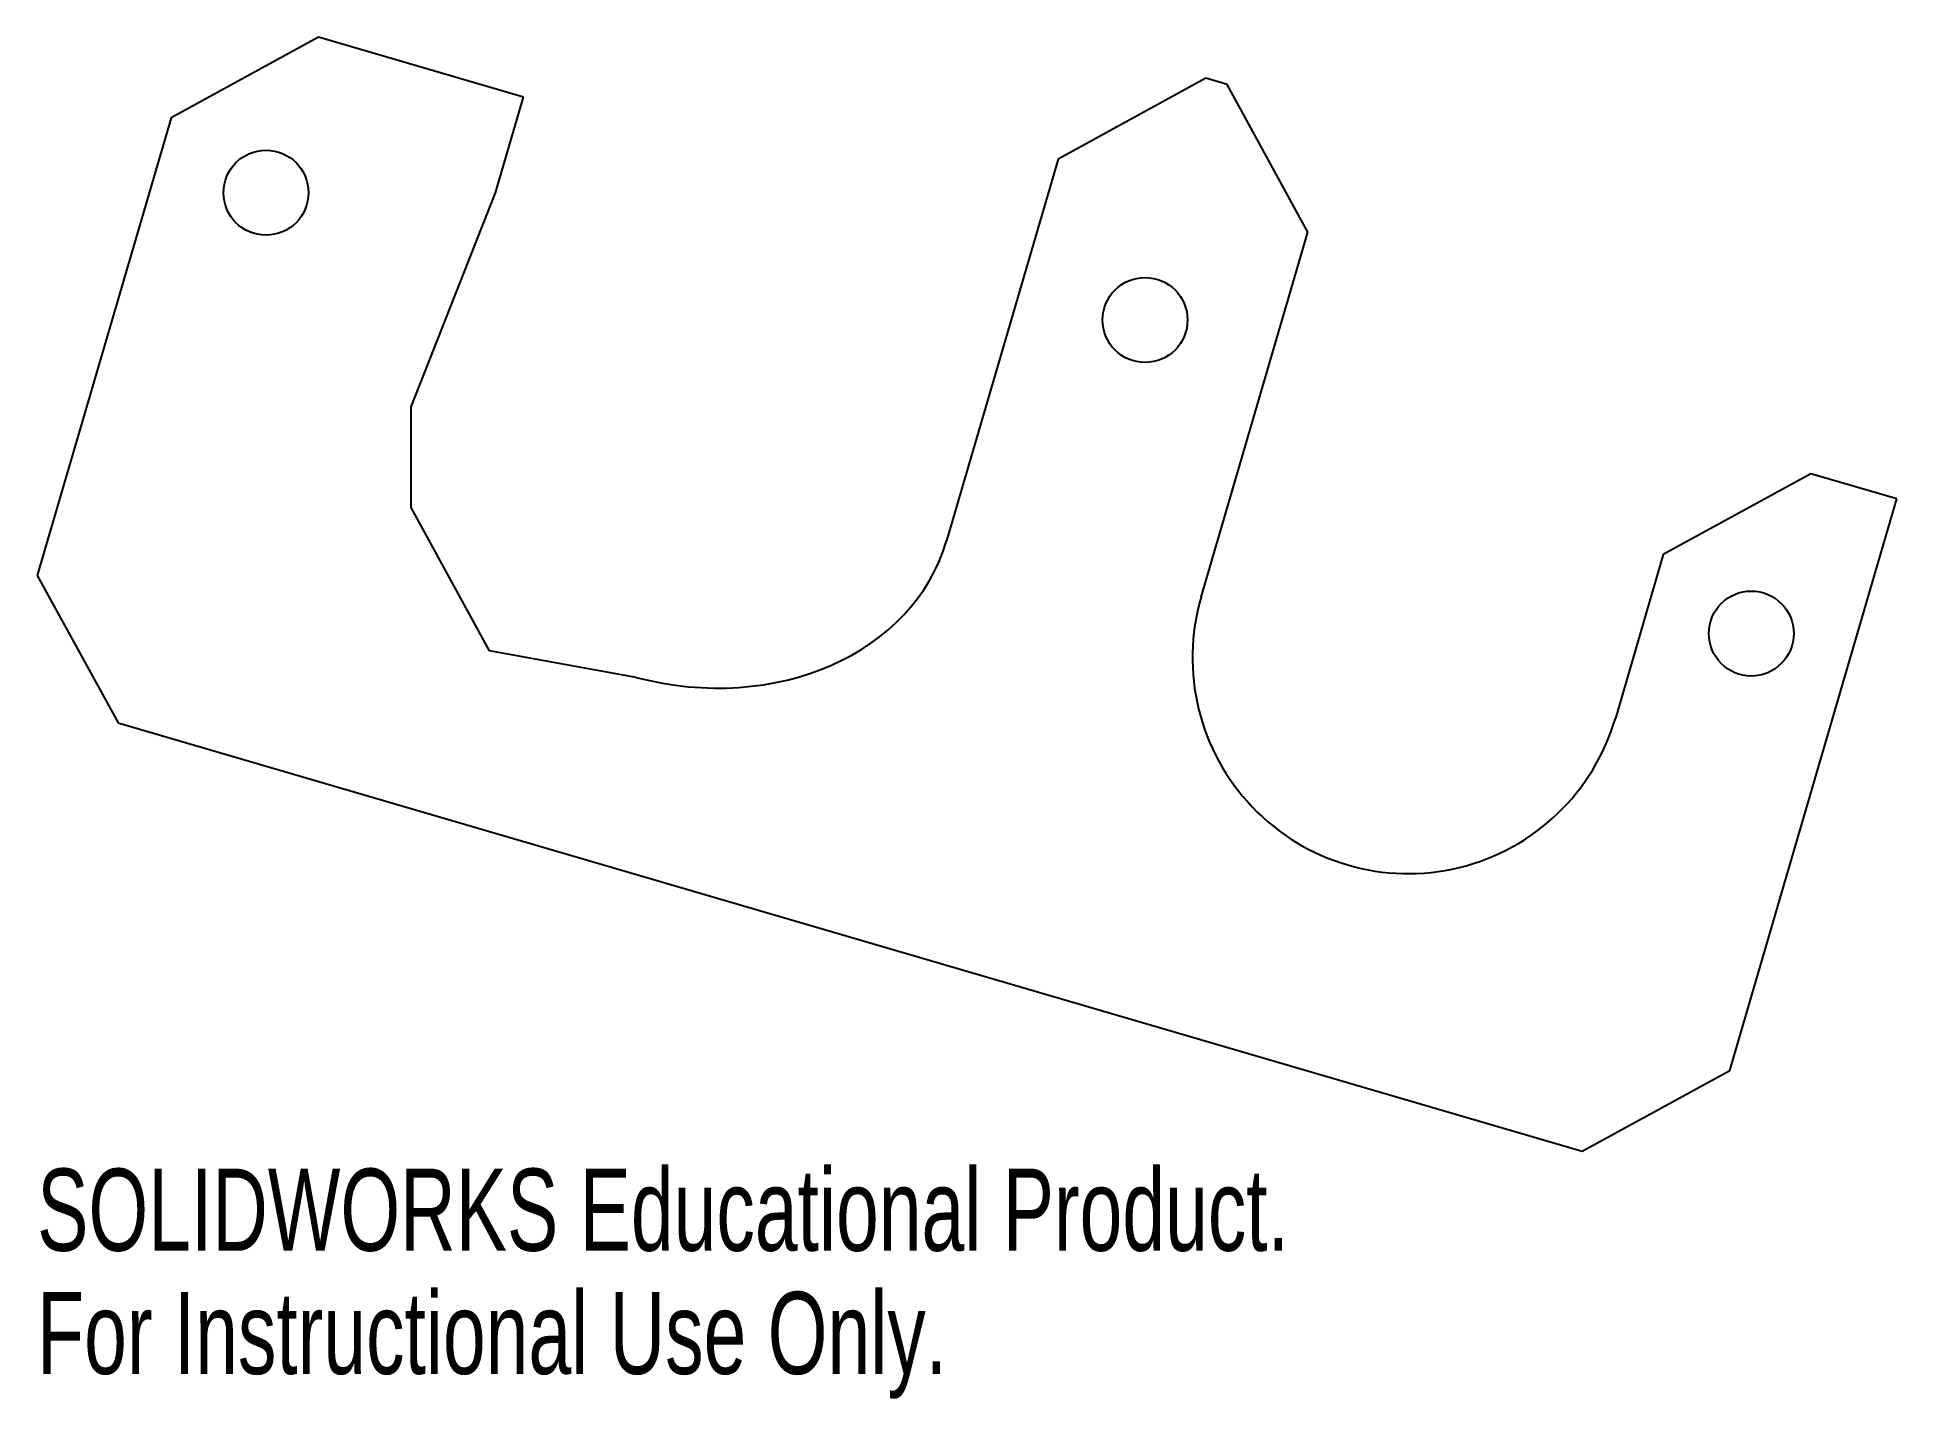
# Model space of a CAD drawing. Header units: millimetres. Extents: x 1459 to 1569, y 156 to 237.
import ezdxf

# ---------------------------------------------------------------- set-up
doc = ezdxf.new("R2010")
doc.units = ezdxf.units.MM
doc.styles.add('SLDTEXTSTYLE0', font='TXT', dxfattribs={"width": 0.7})

msp = doc.modelspace()

# ---------------------------------------------------------------- linework, layer by layer
at = {"color": 7, "linetype": 'Continuous', "lineweight": 25}
for p, q in [((1475.86, 236.52), (1467.18, 231.77)), ((1487.93, 232.99), (1475.86, 236.52)), ((1528.08, 234.1), (1519.4, 229.35)), ((1529.34, 233.73), (1528.08, 234.1)), ((1534.09, 225.05), (1529.34, 233.73)), ((1486.28, 227.37), (1487.93, 232.99)), ((1467.18, 231.77), (1459.3, 204.85)), ((1519.4, 229.35), (1512.82, 206.88)), ((1481.32, 214.76), (1486.28, 227.37)), ((1527.81, 203.57), (1534.09, 225.05)), ((1481.32, 208.84), (1481.32, 214.76)), ((1563.69, 210.83), (1555.01, 206.08)), ((1568.76, 209.35), (1563.69, 210.83)), ((1558.92, 175.71), (1568.76, 209.35)), ((1485.92, 200.42), (1481.32, 208.84)), ((1555.01, 206.08), (1552.19, 196.43)), ((1459.3, 204.85), (1464.06, 196.17)), ((1494.56, 198.85), (1485.92, 200.42)), ((1464.06, 196.17), (1550.23, 170.96)), ((1550.23, 170.96), (1558.92, 175.71))]:
    msp.add_line(p, q, dxfattribs=at)
for centre in [(1472.77, 227.37), (1524.51, 219.88), (1560.19, 201.43)]:
    msp.add_circle(centre, 2.5, dxfattribs=at)
msp.add_arc((1540, 200), 12.7, 163.6958, 343.6958, dxfattribs=at)
msp.add_ellipse((1497.8, 211.13), major_axis=(15.1, -3.98), ratio=0.813281, start_param=4.712389, end_param=6.261395, dxfattribs=at)

# ---------------------------------------------------------------- texts
at = {"color": 7, "linetype": 'Continuous', "char_height": 4.8336, "attachment_point": 1, "style": 'SLDTEXTSTYLE0'}
for s, insert in [('SOLIDWORKS Educational Product.', (1459.3, 169.94)), ('For Instructional Use Only.', (1459.3, 162.69))]:
    msp.add_mtext(s, dxfattribs=dict(at, insert=insert))

doc.saveas('drawing.dxf')
